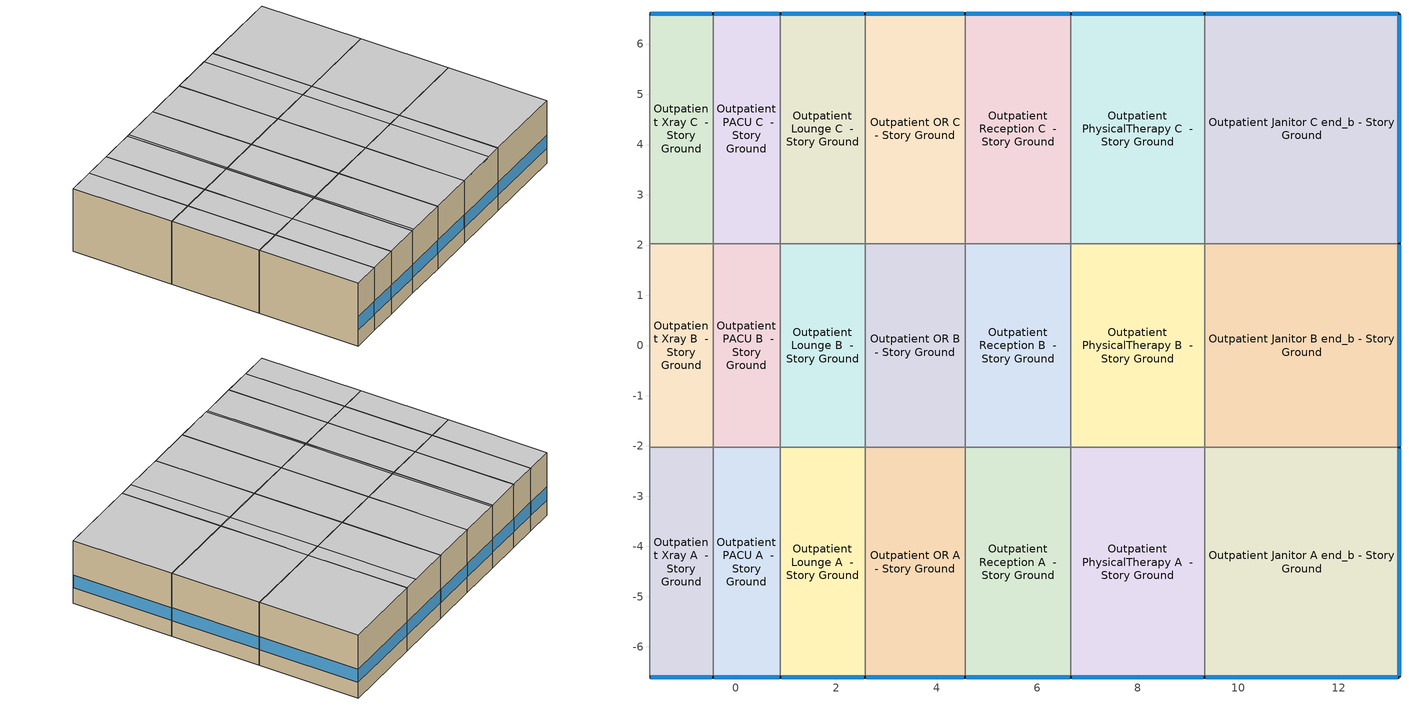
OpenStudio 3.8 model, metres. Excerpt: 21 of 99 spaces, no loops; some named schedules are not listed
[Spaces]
Outpatient Xray A  - Story Ground
 floor ground (ext-slab-steel-frame): -1.72,-6.6 -1.72,-2.03 -0.45,-2.03 -0.45,-6.6 z0
 wall outside (Typical Insulated Steel Framed Exterior Wall R-5.62): -1.72,-6.6 -0.45,-6.6 z0:3.05
 wall to Outpatient Exam A  - Story Ground: -1.72,-2.03 -1.72,-6.6 z0:3.05
 wall to Outpatient Xray B  - Story Ground: -0.45,-2.03 -1.72,-2.03 z0:3.05
 wall to Outpatient PACU A  - Story Ground: -0.45,-6.6 -0.45,-2.03 z0:3.05
 window (U 1.22 SHGC 0.54 Simple Glazing Window SHGC 0.54): -1.7,-6.6 -0.48,-6.6 z0.76:1.4
 ceiling to Outpatient Exam A  - Story Top: -0.45,-6.6 -0.45,-2.03 -1.72,-2.03 -1.72,-6.6 z3.05
Outpatient Xray B  - Story Ground
 floor ground (ext-slab-steel-frame): -1.72,-2.03 -1.72,2.03 -0.45,2.03 -0.45,-2.03 z0
 wall to Outpatient Exam B  - Story Ground: -1.72,2.03 -1.72,-2.03 z0:3.05
 wall to Outpatient Xray C  - Story Ground: -0.45,2.03 -1.72,2.03 z0:3.05
 wall to Outpatient PACU B  - Story Ground: -0.45,-2.03 -0.45,2.03 z0:3.05
 ceiling to Outpatient Exam B  - Story Top: -0.45,-2.03 -0.45,2.03 -1.72,2.03 -1.72,-2.03 z3.05
Outpatient Xray C  - Story Ground
 floor ground (ext-slab-steel-frame): -1.72,2.03 -1.72,6.6 -0.45,6.6 -0.45,2.03 z0
 wall outside (Typical Insulated Steel Framed Exterior Wall R-5.62): -0.45,6.6 -1.72,6.6 z0:3.05
 wall to Outpatient Exam C  - Story Ground: -1.72,6.6 -1.72,2.03 z0:3.05
 wall to Outpatient PACU C  - Story Ground: -0.45,2.03 -0.45,6.6 z0:3.05
 window (U 1.22 SHGC 0.54 Simple Glazing Window SHGC 0.54): -0.48,6.6 -1.7,6.6 z0.76:1.4
 ceiling to Outpatient Exam C  - Story Top: -0.45,2.03 -0.45,6.6 -1.72,6.6 -1.72,2.03 z3.05
Outpatient PACU A  - Story Ground
 floor ground (ext-slab-steel-frame): -0.45,-6.6 -0.45,-2.03 0.88,-2.03 0.88,-6.6 z0
 wall outside (Typical Insulated Steel Framed Exterior Wall R-5.62): -0.45,-6.6 0.88,-6.6 z0:3.05
 wall to Outpatient PACU B  - Story Ground: 0.88,-2.03 -0.45,-2.03 z0:3.05
 wall to Outpatient Lounge A  - Story Ground: 0.88,-6.6 0.88,-2.03 z0:3.05
 window (U 1.22 SHGC 0.54 Simple Glazing Window SHGC 0.54): -0.43,-6.6 0.86,-6.6 z0.76:1.4
 ceiling to Outpatient Exam A  - Story Top: 0.88,-6.6 0.88,-2.03 -0.45,-2.03 -0.45,-6.6 z3.05
Outpatient PACU B  - Story Ground
 floor ground (ext-slab-steel-frame): -0.45,-2.03 -0.45,2.03 0.88,2.03 0.88,-2.03 z0
 wall to Outpatient PACU C  - Story Ground: 0.88,2.03 -0.45,2.03 z0:3.05
 wall to Outpatient Lounge B  - Story Ground: 0.88,-2.03 0.88,2.03 z0:3.05
 ceiling to Outpatient Exam B  - Story Top: 0.88,-2.03 0.88,2.03 -0.45,2.03 -0.45,-2.03 z3.05
Outpatient PACU C  - Story Ground
 floor ground (ext-slab-steel-frame): -0.45,2.03 -0.45,6.6 0.88,6.6 0.88,2.03 z0
 wall outside (Typical Insulated Steel Framed Exterior Wall R-5.62): 0.88,6.6 -0.45,6.6 z0:3.05
 wall to Outpatient Lounge C  - Story Ground: 0.88,2.03 0.88,6.6 z0:3.05
 window (U 1.22 SHGC 0.54 Simple Glazing Window SHGC 0.54): 0.86,6.6 -0.43,6.6 z0.76:1.4
 ceiling to Outpatient Exam C  - Story Top: 0.88,2.03 0.88,6.6 -0.45,6.6 -0.45,2.03 z3.05
Outpatient Lounge A  - Story Ground
 floor ground (ext-slab-steel-frame): 0.88,-6.6 0.88,-2.03 2.57,-2.03 2.57,-6.6 z0
 wall outside (Typical Insulated Steel Framed Exterior Wall R-5.62): 0.88,-6.6 2.57,-6.6 z0:3.05
 wall to Outpatient Lounge B  - Story Ground: 2.57,-2.03 0.88,-2.03 z0:3.05
 wall to Outpatient OR A  - Story Ground: 2.57,-6.6 2.57,-2.03 z0:3.05
 window (U 1.22 SHGC 0.54 Simple Glazing Window SHGC 0.54): 0.91,-6.6 2.55,-6.6 z0.76:1.39
 ceiling to Outpatient Exam A  - Story Top: 2.57,-6.6 2.57,-2.03 0.88,-2.03 0.88,-6.6 z3.05
Outpatient Lounge B  - Story Ground
 floor ground (ext-slab-steel-frame): 0.88,-2.03 0.88,2.03 2.57,2.03 2.57,-2.03 z0
 wall to Outpatient Lounge C  - Story Ground: 2.57,2.03 0.88,2.03 z0:3.05
 wall to Outpatient OR B  - Story Ground: 2.57,-2.03 2.57,2.03 z0:3.05
 ceiling to Outpatient Exam B  - Story Top: 2.57,-2.03 2.57,2.03 0.88,2.03 0.88,-2.03 z3.05
Outpatient Lounge C  - Story Ground
 floor ground (ext-slab-steel-frame): 0.88,2.03 0.88,6.6 2.57,6.6 2.57,2.03 z0
 wall outside (Typical Insulated Steel Framed Exterior Wall R-5.62): 2.57,6.6 0.88,6.6 z0:3.05
 wall to Outpatient OR C  - Story Ground: 2.57,2.03 2.57,6.6 z0:3.05
 window (U 1.22 SHGC 0.54 Simple Glazing Window SHGC 0.54): 2.55,6.6 0.91,6.6 z0.76:1.39
 ceiling to Outpatient Exam C  - Story Top: 2.57,2.03 2.57,6.6 0.88,6.6 0.88,2.03 z3.05
Outpatient OR A  - Story Ground
 floor ground (ext-slab-steel-frame): 2.57,-6.6 2.57,-2.03 4.56,-2.03 4.56,-6.6 z0
 wall outside (Typical Insulated Steel Framed Exterior Wall R-5.62): 2.57,-6.6 4.56,-6.6 z0:3.05
 wall to Outpatient OR B  - Story Ground: 4.56,-2.03 2.57,-2.03 z0:3.05
 wall to Outpatient Reception A  - Story Ground: 4.56,-6.6 4.56,-2.03 z0:3.05
 window (U 1.22 SHGC 0.54 Simple Glazing Window SHGC 0.54): 2.6,-6.6 4.54,-6.6 z0.76:1.39
 ceiling to Outpatient Exam A  - Story Top: 2.67,-6.6 2.67,-2.03 2.57,-2.03 2.57,-6.6 z3.05
 ceiling to Outpatient Office A  - Story Top: 4.56,-6.6 4.56,-2.03 2.67,-2.03 2.67,-6.6 z3.05
Outpatient OR B  - Story Ground
 floor ground (ext-slab-steel-frame): 2.57,-2.03 2.57,2.03 4.56,2.03 4.56,-2.03 z0
 wall to Outpatient OR C  - Story Ground: 4.56,2.03 2.57,2.03 z0:3.05
 wall to Outpatient Reception B  - Story Ground: 4.56,-2.03 4.56,2.03 z0:3.05
 ceiling to Outpatient Exam B  - Story Top: 2.67,-2.03 2.67,2.03 2.57,2.03 2.57,-2.03 z3.05
 ceiling to Outpatient Office B  - Story Top: 4.56,-2.03 4.56,2.03 2.67,2.03 2.67,-2.03 z3.05
Outpatient OR C  - Story Ground
 floor ground (ext-slab-steel-frame): 2.57,2.03 2.57,6.6 4.56,6.6 4.56,2.03 z0
 wall outside (Typical Insulated Steel Framed Exterior Wall R-5.62): 4.56,6.6 2.57,6.6 z0:3.05
 wall to Outpatient Reception C  - Story Ground: 4.56,2.03 4.56,6.6 z0:3.05
 window (U 1.22 SHGC 0.54 Simple Glazing Window SHGC 0.54): 4.54,6.6 2.6,6.6 z0.76:1.39
 ceiling to Outpatient Exam C  - Story Top: 2.67,2.03 2.67,6.6 2.57,6.6 2.57,2.03 z3.05
 ceiling to Outpatient Office C  - Story Top: 4.56,2.03 4.56,6.6 2.67,6.6 2.67,2.03 z3.05
Outpatient Reception A  - Story Ground
 floor ground (ext-slab-steel-frame): 4.56,-6.6 4.56,-2.03 6.67,-2.03 6.67,-6.6 z0
 wall outside (Typical Insulated Steel Framed Exterior Wall R-5.62): 4.56,-6.6 6.67,-6.6 z0:3.05
 wall to Outpatient Reception B  - Story Ground: 6.67,-2.03 4.56,-2.03 z0:3.05
 wall to Outpatient PhysicalTherapy A  - Story Ground: 6.67,-6.6 6.67,-2.03 z0:3.05
 window (U 1.22 SHGC 0.54 Simple Glazing Window SHGC 0.54): 4.59,-6.6 6.64,-6.6 z0.76:1.39
 ceiling to Outpatient Office A  - Story Top: 6.67,-6.6 6.67,-2.03 4.56,-2.03 4.56,-6.6 z3.05
Outpatient Reception B  - Story Ground
 floor ground (ext-slab-steel-frame): 4.56,-2.03 4.56,2.03 6.67,2.03 6.67,-2.03 z0
 wall to Outpatient Reception C  - Story Ground: 6.67,2.03 4.56,2.03 z0:3.05
 wall to Outpatient PhysicalTherapy B  - Story Ground: 6.67,-2.03 6.67,2.03 z0:3.05
 ceiling to Outpatient Office B  - Story Top: 6.67,-2.03 6.67,2.03 4.56,2.03 4.56,-2.03 z3.05
Outpatient Reception C  - Story Ground
 floor ground (ext-slab-steel-frame): 4.56,2.03 4.56,6.6 6.67,6.6 6.67,2.03 z0
 wall outside (Typical Insulated Steel Framed Exterior Wall R-5.62): 6.67,6.6 4.56,6.6 z0:3.05
 wall to Outpatient PhysicalTherapy C  - Story Ground: 6.67,2.03 6.67,6.6 z0:3.05
 window (U 1.22 SHGC 0.54 Simple Glazing Window SHGC 0.54): 6.64,6.6 4.59,6.6 z0.76:1.39
 ceiling to Outpatient Office C  - Story Top: 6.67,2.03 6.67,6.6 4.56,6.6 4.56,2.03 z3.05
Outpatient PhysicalTherapy A  - Story Ground
 floor ground (ext-slab-steel-frame): 6.67,-6.6 6.67,-2.03 9.33,-2.03 9.33,-6.6 z0
 wall outside (Typical Insulated Steel Framed Exterior Wall R-5.62): 6.67,-6.6 9.33,-6.6 z0:3.05
 wall to Outpatient PhysicalTherapy B  - Story Ground: 9.33,-2.03 6.67,-2.03 z0:3.05
 wall to Outpatient Janitor A end_b - Story Ground: 9.33,-6.6 9.33,-2.03 z0:3.05
 window (U 1.22 SHGC 0.54 Simple Glazing Window SHGC 0.54): 6.69,-6.6 9.3,-6.6 z0.76:1.38
 ceiling to Outpatient Office A end_b - Story Top: 9.33,-6.6 9.33,-2.03 8.63,-2.03 8.63,-6.6 z3.05
 ceiling to Outpatient Office A  - Story Top: 8.63,-6.6 8.63,-2.03 6.67,-2.03 6.67,-6.6 z3.05
Outpatient PhysicalTherapy B  - Story Ground
 floor ground (ext-slab-steel-frame): 6.67,-2.03 6.67,2.03 9.33,2.03 9.33,-2.03 z0
 wall to Outpatient PhysicalTherapy C  - Story Ground: 9.33,2.03 6.67,2.03 z0:3.05
 wall to Outpatient Janitor B end_b - Story Ground: 9.33,-2.03 9.33,2.03 z0:3.05
 ceiling to Outpatient Office B end_b - Story Top: 9.33,-2.03 9.33,2.03 8.63,2.03 8.63,-2.03 z3.05
 ceiling to Outpatient Office B  - Story Top: 8.63,-2.03 8.63,2.03 6.67,2.03 6.67,-2.03 z3.05
Outpatient PhysicalTherapy C  - Story Ground
 floor ground (ext-slab-steel-frame): 6.67,2.03 6.67,6.6 9.33,6.6 9.33,2.03 z0
 wall outside (Typical Insulated Steel Framed Exterior Wall R-5.62): 9.33,6.6 6.67,6.6 z0:3.05
 wall to Outpatient Janitor C end_b - Story Ground: 9.33,2.03 9.33,6.6 z0:3.05
 window (U 1.22 SHGC 0.54 Simple Glazing Window SHGC 0.54): 9.3,6.6 6.69,6.6 z0.76:1.38
 ceiling to Outpatient Office C end_b - Story Top: 9.33,2.03 9.33,6.6 8.63,6.6 8.63,2.03 z3.05
 ceiling to Outpatient Office C  - Story Top: 8.63,2.03 8.63,6.6 6.67,6.6 6.67,2.03 z3.05
Outpatient Janitor A end_b - Story Ground
 floor ground (ext-slab-steel-frame): 9.33,-6.6 9.33,-2.03 13.2,-2.03 13.2,-6.6 z0
 wall outside (Typical Insulated Steel Framed Exterior Wall R-5.62): 9.33,-6.6 13.2,-6.6 13.2,-2.03 z0:3.05
 wall to Outpatient Janitor B end_b - Story Ground: 13.2,-2.03 9.33,-2.03 z0:3.05
 window (U 1.22 SHGC 0.54 Simple Glazing Window SHGC 0.54): 13.2,-6.57 13.2,-2.05 / 9.35,-6.6 13.17,-6.6 z0.76:1.38
 ceiling to Outpatient Office A end_b - Story Top: 13.2,-6.6 13.2,-2.03 9.33,-2.03 9.33,-6.6 z3.05
Outpatient Janitor B end_b - Story Ground
 floor ground (ext-slab-steel-frame): 9.33,-2.03 9.33,2.03 13.2,2.03 13.2,-2.03 z0
 wall outside (Typical Insulated Steel Framed Exterior Wall R-5.62): 13.2,-2.03 13.2,2.03 z0:3.05
 wall to Outpatient Janitor C end_b - Story Ground: 13.2,2.03 9.33,2.03 z0:3.05
 window (U 1.22 SHGC 0.54 Simple Glazing Window SHGC 0.54): 13.2,-2 13.2,2 z0.76:1.38
 ceiling to Outpatient Office B end_b - Story Top: 13.2,-2.03 13.2,2.03 9.33,2.03 9.33,-2.03 z3.05
Outpatient Janitor C end_b - Story Ground
 floor ground (ext-slab-steel-frame): 9.33,2.03 9.33,6.6 13.2,6.6 13.2,2.03 z0
 wall outside (Typical Insulated Steel Framed Exterior Wall R-5.62): 13.2,2.03 13.2,6.6 9.33,6.6 z0:3.05
 window (U 1.22 SHGC 0.54 Simple Glazing Window SHGC 0.54): 13.17,6.6 9.35,6.6 / 13.2,2.05 13.2,6.57 z0.76:1.38
 ceiling to Outpatient Office C end_b - Story Top: 13.2,2.03 13.2,6.6 9.33,6.6 9.33,2.03 z3.05
[Site]
Manassas Rgnl Davis_VA_USA: Latitude {deg}=38.72; Longitude {deg}=-77.5; Time Zone {hr}=-5; Elevation {m}=59; Terrain=City
[Site:WaterMainsTemperature]
Calculation Method=Correlation; Annual Average Outdoor Air Temperature {C}=14.25; Maximum Difference In Monthly Average Outdoor Air Temperatures {deltaC}=23.7
[SizingPeriod:DesignDay] Daily Dry-Bulb Temperature Range {deltaC}=11.6; Barometric Pressure {Pa}=100618; Wind Speed {m/s}=3.6; Wind Direction {deg}=200; Sky Clearness=0; Rain Indicator=No; Snow Indicator=No; Day of Month=21; Month=7; Day Type=SummerDesignDay; Daylight Saving Time Indicator=No; Dry-Bulb Temperature Range Modifier Type=DefaultMultipliers; Solar Model Indicator=ASHRAETau; ASHRAE Clear Sky Optical Depth for Beam Irradiance=0.456; ASHRAE Clear Sky Optical Depth for Diffuse Irradiance=2.131
Name | Maximum Dry-Bulb Temperature {C} | Humidity Condition Type | Wetbulb or DewPoint at Maximum Dry-Bulb {C}
Manassas Rgnl Davis Ann Clg .4% Condns DB=>MWB 1 | 33.9 | Wetbulb | 23.4
Manassas Rgnl Davis Ann Clg .4% Condns WB=>MDB 1 | 31.5 | Wetbulb | 25.1
Manassas Rgnl Davis Ann Clg 1% Condns DB=>MWB 1 | 32.6 | Wetbulb | 23.2
Manassas Rgnl Davis Ann Clg 2% Condns DP=>MDB 1 | 27.1 | Dewpoint | 22.1
[ClimateZones]
Climate Zone Institution Name 1=ASHRAE; Climate Zone Document Name 1=ANSI/ASHRAE Standard 169; Climate Zone Document Year 1=2006; Climate Zone Value 1=ASHRAE 169-2013-4A
[Building]
ComStock DOE Ref 1980-2004|Outpatient: North Axis {deg}=0; Default Construction Set=Res ComStock DOE Ref 1980-2004 - Outpatient - ASHRAE 169-2013-4A; Default Schedule Set=Building Default Schedule Set; Standards Building Type=Outpatient
[Site:GroundTemperature:BuildingSurface]
19.713, 19.665, 19.706, 19.745, 20.486, 22.11, 22.459, 22.554, 22.169, 20.607, 20.047, 19.805
[DefaultConstructionSet]
Res ComStock DOE Ref 1980-2004 - Outpatient - ASHRAE 169-2013-4A: Default Exterior Surface Constructions=Default Surface Constructions 1; Default Interior Surface Constructions=Default Surface Constructions 2; Default Ground Contact Surface Constructions=Default Surface Constructions 3; Default Exterior SubSurface Constructions=Default Sub Surface Constructions 1; Default Interior SubSurface Constructions=Default Sub Surface Constructions 2; Interior Partition Construction=Typical Interior Partition
[DefaultSurfaceConstructions]
Name | Floor Construction | Wall Construction | Roof Ceiling Construction
Default Surface Constructions 1 | Typical Insulated Exterior Mass Floor | Typical Insulated Steel Framed Exterior Wall R-11.24 | Typical IEAD Roof R-17.24
Default Surface Constructions 2 | Typical Interior Floor | Typical Interior Wall | Typical Interior Ceiling
Default Surface Constructions 3 | ext-slab-steel-frame | Typical Insulated Basement Mass Wall R-9.01
[Construction]
Typical Insulated Exterior Mass Floor: Typical Insulation R-9.06, 4 in. Normalweight Concrete Floor, Typical Carpet Pad
Typical Insulated Steel Framed Exterior Wall R-11.24: 25mm Stucco, 5/8 in. Gypsum Board, Typical Insulation R-9.06, 5/8 in. Gypsum Board
Typical IEAD Roof R-17.24: Roof Membrane, Typical Insulation R-16.12, Metal Roof Surface
Typical Interior Floor: 100mm Normalweight concrete floor, CP02 CARPET PAD
Typical Interior Wall: G01 13mm gypsum board, G01 13mm gypsum board
Typical Interior Ceiling: CP02 CARPET PAD, 100mm Normalweight concrete floor
ext-slab-steel-frame: HW CONCRETE 8 in, CP02 CARPET PAD
Typical Insulated Basement Mass Wall R-9.01: Typical Insulation R-7.46, 8 in. Concrete Block Basement Wall
U 0.59 SHGC 0.36 Simple Glazing Window U-0.59 SHGC 0.36: U 0.59 SHGC 0.36 Simple Glazing U-1.18 SHGC 0.36
U 0.59 SHGC 0.36 Simple Glazing Window U-0.59 SHGC 0.36 1: U 0.59 SHGC 0.36 Simple Glazing U-1.18 SHGC 0.36 1
Typical Insulated Metal Door: F08 Metal surface, Typical Insulation R-3.44
U 0.88 SHGC 0.16 Sgl Ref-A-L Clr 6mm: REF A CLEAR LO 6MM
Typical Overhead Door: Typical Insulation R-3.44
Typical Interior Window: Clear 3mm
Typical Interior Door; Typical Interior Partition: G05 25mm wood
InteriorFurnishings: Std Wood 6inch
Typical Insulated Steel Framed Exterior Wall R-5.62: 25mm Stucco, 5/8 in. Gypsum Board, Typical Insulation R-3.44, 5/8 in. Gypsum Board
U 1.22 SHGC 0.54 Simple Glazing Window SHGC 0.54: U 1.22 SHGC 0.54 Simple Glazing SHGC 0.54
[Material:NoMass] Roughness=Smooth; Thermal Absorptance=0.9; Solar Absorptance=0.7
Name | Thermal Resistance {m2-K/W} | Visible Absorptance
Typical Insulation R-9.06 | 1.59504 | 0.7
Typical Carpet Pad; CP02 CARPET PAD | 0.21648 | 0.8
Typical Insulation R-16.12 | 2.83962 | 0.7
Typical Insulation R-7.46 | 1.31358 | 0.7
Typical Insulation R-3.44 | 0.605662 | 0.7
[Material]
Name | Roughness | Thickness {m} | Conductivity {W/m-K} | Density {kg/m3} | Specific Heat {J/kg-K} | Thermal Absorptance | Solar Absorptance | Visible Absorptance
4 in. Normalweight Concrete Floor | MediumRough | 0.1016 | 2.31 | 2322 | 832 | 0.9 | 0.7 | 0.7
25mm Stucco | Smooth | 0.0254 | 0.72 | 1856 | 840 | 0.9 | 0.7 | 0.7
5/8 in. Gypsum Board | MediumSmooth | 0.0159 | 0.16 | 800 | 1090 | 0.9 | 0.7 | 0.7
Roof Membrane | VeryRough | 0.0095 | 0.16 | 1121.29 | 1460 | 0.9 | 0.7 | 0.7
Metal Roof Surface; F08 Metal surface | Smooth | 0.0008 | 45.28 | 7824 | 500 | 0.9 | 0.7 | 0.7
100mm Normalweight concrete floor | MediumRough | 0.1016 | 2.31045 | 2322 | 832.557 |  | 0 | 0
G01 13mm gypsum board | Smooth | 0.0127 | 0.160031 | 800.001 | 1090.73 | 0.9 | 0.7 | 0.5
HW CONCRETE 8 in | Rough | 0.2032 | 1.31125 | 2240 | 837.36 | 0.9 | 0.7 | 0.7
8 in. Concrete Block Basement Wall | MediumRough | 0.2032 | 1.326 | 1842 | 912 | 0.9 | 0.7 | 0.7
G05 25mm wood | MediumSmooth | 0.0254 | 0.15 | 608 | 1630 | 0.9 | 0.5 | 0.5
Std Wood 6inch | MediumSmooth | 0.15 | 0.12 | 540 | 1210 | 0.9 | 0.7 | 0.7
[DefaultSubSurfaceConstructions]
Name | Fixed Window Construction | Operable Window Construction | Door Construction | Glass Door Construction | Overhead Door Construction | Tubular Daylight Dome Construction | Tubular Daylight Diffuser Construction
Default Sub Surface Constructions 1 | U 0.59 SHGC 0.36 Simple Glazing Window U-0.59 SHGC 0.36 | U 0.59 SHGC 0.36 Simple Glazing Window U-0.59 SHGC 0.36 1 | Typical Insulated Metal Door | U 0.88 SHGC 0.16 Sgl Ref-A-L Clr 6mm | Typical Overhead Door | Typical Interior Window | Typical Interior Window
Default Sub Surface Constructions 2 | Typical Interior Window | Typical Interior Window | Typical Interior Door
[WindowMaterial:SimpleGlazingSystem]
Name | U-Factor {W/m2-K} | Solar Heat Gain Coefficient | Visible Transmittance
U 0.59 SHGC 0.36 Simple Glazing U-1.18 SHGC 0.36; U 0.59 SHGC 0.36 Simple Glazing U-1.18 SHGC 0.36 1 | 6.72051 | 0.36 | 0.27
U 1.22 SHGC 0.54 Simple Glazing SHGC 0.54 | 6.92748 | 0.54 | 0.38
[WindowMaterial:Glazing] Optical Data Type=SpectralAverage; Infrared Transmittance at Normal Incidence=0; Front Side Infrared Hemispherical Emissivity=0.84; Conductivity {W/m-K}=0.9; Dirt Correction Factor for Solar and Visible Transmittance=1; Solar Diffusing=No
Name | Thickness {m} | Solar Transmittance at Normal Incidence | Front Side Solar Reflectance at Normal Incidence | Back Side Solar Reflectance at Normal Incidence | Visible Transmittance at Normal Incidence | Front Side Visible Reflectance at Normal Incidence | Back Side Visible Reflectance at Normal Incidence | Back Side Infrared Hemispherical Emissivity
REF A CLEAR LO 6MM | 0.006 | 0.066 | 0.341 | 0.493 | 0.08 | 0.41 | 0.37 | 0.4
Clear 3mm | 0.003 | 0.837 | 0.075 | 0.075 | 0.898 | 0.081 | 0.081 | 0.84
[SpaceType] Standards Building Type=Outpatient
Name | Default Schedule Set | Design Specification Outdoor Air Object | Standards Space Type
Outpatient Janitor - ComStock DOE Ref 1980-2004 | Outpatient Janitor Schedule Set | Outpatient Janitor Ventilation | Janitor
Outpatient Lounge - ComStock DOE Ref 1980-2004 | Outpatient Lounge Schedule Set | Outpatient Lounge Ventilation | Lounge
Outpatient OR - ComStock DOE Ref 1980-2004 | Outpatient OR Schedule Set | Outpatient OR Ventilation | OR
Outpatient PACU - ComStock DOE Ref 1980-2004 | Outpatient PACU Schedule Set | Outpatient PACU Ventilation | PACU
Outpatient PhysicalTherapy - ComStock DOE Ref 1980-2004 | Outpatient PhysicalTherapy Schedule Set | Outpatient PhysicalTherapy Ventilation | PhysicalTherapy
Outpatient Reception - ComStock DOE Ref 1980-2004 | Outpatient Reception Schedule Set | Outpatient Reception Ventilation | Reception
Outpatient Xray - ComStock DOE Ref 1980-2004 | Outpatient Xray Schedule Set | Outpatient Xray Ventilation | Xray
[BuildingStory]
Story Ground: Nominal Z Coordinate {m}=0; Nominal Floor to Floor Height {m}=3.048
[Space] Building Story=Story Ground
Name | Space Type | Thermal Zone
Outpatient Xray A  - Story Ground | Outpatient Xray - ComStock DOE Ref 1980-2004 | Zone Outpatient Xray A  - Story Ground
Outpatient Xray B  - Story Ground | Outpatient Xray - ComStock DOE Ref 1980-2004 | Zone Outpatient Xray B  - Story Ground
Outpatient Xray C  - Story Ground | Outpatient Xray - ComStock DOE Ref 1980-2004 | Zone Outpatient Xray C  - Story Ground
Outpatient PACU A  - Story Ground | Outpatient PACU - ComStock DOE Ref 1980-2004 | Zone Outpatient PACU A  - Story Ground
Outpatient PACU B  - Story Ground | Outpatient PACU - ComStock DOE Ref 1980-2004 | Zone Outpatient PACU B  - Story Ground
Outpatient PACU C  - Story Ground | Outpatient PACU - ComStock DOE Ref 1980-2004 | Zone Outpatient PACU C  - Story Ground
Outpatient Lounge A  - Story Ground | Outpatient Lounge - ComStock DOE Ref 1980-2004 | Zone Outpatient Lounge A  - Story Ground
Outpatient Lounge B  - Story Ground | Outpatient Lounge - ComStock DOE Ref 1980-2004 | Zone Outpatient Lounge B  - Story Ground
Outpatient Lounge C  - Story Ground | Outpatient Lounge - ComStock DOE Ref 1980-2004 | Zone Outpatient Lounge C  - Story Ground
Outpatient OR A  - Story Ground | Outpatient OR - ComStock DOE Ref 1980-2004 | Zone Outpatient OR A  - Story Ground
Outpatient OR B  - Story Ground | Outpatient OR - ComStock DOE Ref 1980-2004 | Zone Outpatient OR B  - Story Ground
Outpatient OR C  - Story Ground | Outpatient OR - ComStock DOE Ref 1980-2004 | Zone Outpatient OR C  - Story Ground
Outpatient Reception A  - Story Ground | Outpatient Reception - ComStock DOE Ref 1980-2004 | Zone Outpatient Reception A  - Story Ground
Outpatient Reception B  - Story Ground | Outpatient Reception - ComStock DOE Ref 1980-2004 | Zone Outpatient Reception B  - Story Ground
Outpatient Reception C  - Story Ground | Outpatient Reception - ComStock DOE Ref 1980-2004 | Zone Outpatient Reception C  - Story Ground
Outpatient PhysicalTherapy A  - Story Ground | Outpatient PhysicalTherapy - ComStock DOE Ref 1980-2004 | Zone Outpatient PhysicalTherapy A  - Story Ground
Outpatient PhysicalTherapy B  - Story Ground | Outpatient PhysicalTherapy - ComStock DOE Ref 1980-2004 | Zone Outpatient PhysicalTherapy B  - Story Ground
Outpatient PhysicalTherapy C  - Story Ground | Outpatient PhysicalTherapy - ComStock DOE Ref 1980-2004 | Zone Outpatient PhysicalTherapy C  - Story Ground
Outpatient Janitor A end_b - Story Ground | Outpatient Janitor - ComStock DOE Ref 1980-2004 | Zone Outpatient Janitor A end_b - Story Ground
Outpatient Janitor B end_b - Story Ground | Outpatient Janitor - ComStock DOE Ref 1980-2004 | Zone Outpatient Janitor B end_b - Story Ground
Outpatient Janitor C end_b - Story Ground | Outpatient Janitor - ComStock DOE Ref 1980-2004 | Zone Outpatient Janitor C end_b - Story Ground
[ThermalZone] Multiplier=1; Use Ideal Air Loads=No
Name | Thermostat
Zone Outpatient Xray A  - Story Ground | Outpatient Xray - ComStock DOE Ref 1980-2004 Thermostat
Zone Outpatient Xray B  - Story Ground | Outpatient Xray - ComStock DOE Ref 1980-2004 Thermostat 1
Zone Outpatient Xray C  - Story Ground | Outpatient Xray - ComStock DOE Ref 1980-2004 Thermostat 2
Zone Outpatient PACU A  - Story Ground | Outpatient PACU - ComStock DOE Ref 1980-2004 Thermostat 1
Zone Outpatient PACU B  - Story Ground | Outpatient PACU - ComStock DOE Ref 1980-2004 Thermostat
Zone Outpatient PACU C  - Story Ground | Outpatient PACU - ComStock DOE Ref 1980-2004 Thermostat 2
Zone Outpatient Lounge A  - Story Ground | Outpatient Lounge - ComStock DOE Ref 1980-2004 Thermostat
Zone Outpatient Lounge B  - Story Ground | Outpatient Lounge - ComStock DOE Ref 1980-2004 Thermostat 1
Zone Outpatient Lounge C  - Story Ground | Outpatient Lounge - ComStock DOE Ref 1980-2004 Thermostat 2
Zone Outpatient OR A  - Story Ground | Outpatient OR - ComStock DOE Ref 1980-2004 Thermostat 1
Zone Outpatient OR B  - Story Ground | Outpatient OR - ComStock DOE Ref 1980-2004 Thermostat
Zone Outpatient OR C  - Story Ground | Outpatient OR - ComStock DOE Ref 1980-2004 Thermostat 2
Zone Outpatient Reception A  - Story Ground | Outpatient Reception - ComStock DOE Ref 1980-2004 Thermostat
Zone Outpatient Reception B  - Story Ground | Outpatient Reception - ComStock DOE Ref 1980-2004 Thermostat 1
Zone Outpatient Reception C  - Story Ground | Outpatient Reception - ComStock DOE Ref 1980-2004 Thermostat 2
Zone Outpatient PhysicalTherapy A  - Story Ground | Outpatient PhysicalTherapy - ComStock DOE Ref 1980-2004 Thermostat
Zone Outpatient PhysicalTherapy B  - Story Ground | Outpatient PhysicalTherapy - ComStock DOE Ref 1980-2004 Thermostat 1
Zone Outpatient PhysicalTherapy C  - Story Ground | Outpatient PhysicalTherapy - ComStock DOE Ref 1980-2004 Thermostat 2
Zone Outpatient Janitor A end_b - Story Ground | Outpatient Janitor - ComStock DOE Ref 1980-2004 Thermostat 2
Zone Outpatient Janitor B end_b - Story Ground | Outpatient Janitor - ComStock DOE Ref 1980-2004 Thermostat 1
Zone Outpatient Janitor C end_b - Story Ground | Outpatient Janitor - ComStock DOE Ref 1980-2004 Thermostat
[People:Definition] Number of People Calculation Method=People/Area; Fraction Radiant=0.3
Name | People per Space Floor Area {person/m2}
Outpatient Xray People Definition; Outpatient PhysicalTherapy People Definition; Outpatient PACU People Definition; Outpatient OR People Definition | 0.199993
Outpatient Reception People Definition | 0.300313
Outpatient Lounge People Definition | 0.149941
[People] Work Efficiency Schedule=Work Efficiency Schedule; Clothing Insulation Schedule=Clothing Schedule; Air Velocity Schedule=Air Velocity Schedule; Multiplier=1
Name | People Definition | Space or SpaceType
Outpatient Xray People | Outpatient Xray People Definition | Outpatient Xray - ComStock DOE Ref 1980-2004
Outpatient PhysicalTherapy People | Outpatient PhysicalTherapy People Definition | Outpatient PhysicalTherapy - ComStock DOE Ref 1980-2004
Outpatient PACU People | Outpatient PACU People Definition | Outpatient PACU - ComStock DOE Ref 1980-2004
Outpatient Reception People | Outpatient Reception People Definition | Outpatient Reception - ComStock DOE Ref 1980-2004
Outpatient Lounge People | Outpatient Lounge People Definition | Outpatient Lounge - ComStock DOE Ref 1980-2004
Outpatient OR People | Outpatient OR People Definition | Outpatient OR - ComStock DOE Ref 1980-2004
[Lights:Definition] Design Level Calculation Method=Watts/Area; Fraction Radiant=0.7; Fraction Visible=0.2; Return Air Fraction=0
Name | Watts per Space Floor Area {W/m2}
Outpatient Xray Lights Definition | 4.30556
Outpatient PhysicalTherapy Lights Definition; Outpatient Janitor Lights Definition | 9.68752
Outpatient PACU Lights Definition; Outpatient Lounge Lights Definition | 8.61113
Outpatient Reception Lights Definition | 13.9931
Outpatient OR Lights Definition | 23.6806
[Lights] Fraction Replaceable=1
Name | Lights Definition | Space or SpaceType
Outpatient Xray Lights | Outpatient Xray Lights Definition | Outpatient Xray - ComStock DOE Ref 1980-2004
Outpatient PhysicalTherapy Lights | Outpatient PhysicalTherapy Lights Definition | Outpatient PhysicalTherapy - ComStock DOE Ref 1980-2004
Outpatient PACU Lights | Outpatient PACU Lights Definition | Outpatient PACU - ComStock DOE Ref 1980-2004
Outpatient Janitor Lights | Outpatient Janitor Lights Definition | Outpatient Janitor - ComStock DOE Ref 1980-2004
Outpatient Reception Lights | Outpatient Reception Lights Definition | Outpatient Reception - ComStock DOE Ref 1980-2004
Outpatient Lounge Lights | Outpatient Lounge Lights Definition | Outpatient Lounge - ComStock DOE Ref 1980-2004
Outpatient OR Lights | Outpatient OR Lights Definition | Outpatient OR - ComStock DOE Ref 1980-2004
[ElectricEquipment:Definition]
Name | Design Level Calculation Method | Watts per Space Floor Area {W/m2} | Fraction Latent | Fraction Radiant | Fraction Lost | Design Level {W}
Outpatient Xray Elec Equip Definition | Watts/Area | 13.9931 | 0 | 0.5 | 0
Outpatient PhysicalTherapy Elec Equip Definition | Watts/Area | 16.1459 | 0 | 0.5 | 0
Outpatient PACU Elec Equip Definition; Outpatient Lounge Elec Equip Definition | Watts/Area | 32.2917 | 0 | 0.5 | 0
Outpatient Reception Elec Equip Definition | Watts/Area | 11.8403 | 0 | 0.5 | 0
Outpatient OR Elec Equip Definition | Watts/Area | 43.0556 | 0 | 0.5 | 0
Elevator Lift Motor | EquipmentLevel |  |  | 0 | 1 | 14610
[ElectricEquipment]
Name | Electric Equipment Definition | Space or SpaceType | Schedule | Multiplier
Outpatient Xray Elec Equip | Outpatient Xray Elec Equip Definition | Outpatient Xray - ComStock DOE Ref 1980-2004
Outpatient PhysicalTherapy Elec Equip | Outpatient PhysicalTherapy Elec Equip Definition | Outpatient PhysicalTherapy - ComStock DOE Ref 1980-2004
Outpatient PACU Elec Equip | Outpatient PACU Elec Equip Definition | Outpatient PACU - ComStock DOE Ref 1980-2004
Outpatient Reception Elec Equip | Outpatient Reception Elec Equip Definition | Outpatient Reception - ComStock DOE Ref 1980-2004
Outpatient Lounge Elec Equip | Outpatient Lounge Elec Equip Definition | Outpatient Lounge - ComStock DOE Ref 1980-2004
Outpatient OR Elec Equip | Outpatient OR Elec Equip Definition | Outpatient OR - ComStock DOE Ref 1980-2004
1 Elevator Lift Motors | Elevator Lift Motor | Outpatient Janitor C end_b - Story Ground | Elevator Schedule 1 | 1
[DesignSpecification:OutdoorAir] Outdoor Air Flow per Person {m3/s-person}=0; Outdoor Air Flow Rate {m3/s}=0; Outdoor Air Flow Air Changes per Hour {1/hr}=0
Name | Outdoor Air Method | Outdoor Air Flow per Floor Area {m3/s-m2}
Outpatient Xray Ventilation | Sum | 0.001524
Outpatient PhysicalTherapy Ventilation; Outpatient OR Ventilation | Sum | 0.0023876
Outpatient PACU Ventilation | Sum | 0.00169164
Outpatient Janitor Ventilation |  | 0
Outpatient Reception Ventilation | Sum | 0.00212598
Outpatient Lounge Ventilation | Sum | 0.00106147
[DefaultScheduleSet]
Name | Number of People Schedule | People Activity Level Schedule | Lighting Schedule | Electric Equipment Schedule | Infiltration Schedule | Gas Equipment Schedule | Hours of Operation Schedule
Outpatient Xray Schedule Set | Outpatient Bldg Occ | Outpatient Activity | Outpatient Bldg Light | Outpatient Radiology Equip | Outpatient Infil
Outpatient PhysicalTherapy Schedule Set; Outpatient PACU Schedule Set; Outpatient Janitor Schedule Set; Outpatient Reception Schedule Set; Outpatient Lounge Schedule Set | Outpatient Bldg Occ | Outpatient Activity | Outpatient Bldg Light | Outpatient Bldg Equip | Outpatient Infil
Outpatient OR Schedule Set | Outpatient Bldg Occ | Outpatient Activity | Outpatient Bldg Light | Outpatient Bldg Equip | Outpatient Infil | Outpatient Bldg Equip
Building Default Schedule Set |  |  |  |  |  |  | Building Hours of Operation NonResidential
[GasEquipment:Definition]
Outpatient OR Gas Equip Definition: Design Level Calculation Method=Watts/Area; Watts per Space Floor Area {W/m2}=75.3001; Fraction Latent=0; Fraction Radiant=0; Fraction Lost=0.5
[GasEquipment]
Outpatient OR Gas Equip: Gas Equipment Definition=Outpatient OR Gas Equip Definition; Space or SpaceType=Outpatient OR - ComStock DOE Ref 1980-2004
[SpaceInfiltration:DesignFlowRate] Schedule=Always On Discrete; Design Flow Rate Calculation Method=Flow/ExteriorArea; Flow per Exterior Surface Area {m3/s-m2}=0.00102523; Constant Term Coefficient=0; Temperature Term Coefficient=0; Velocity Term Coefficient=0.224; Velocity Squared Term Coefficient=0
Name | Space or SpaceType
Outpatient Janitor A end_b - Story Ground Infiltration | Outpatient Janitor A end_b - Story Ground
Outpatient Janitor B end_b - Story Ground Infiltration | Outpatient Janitor B end_b - Story Ground
Outpatient Janitor C end_b - Story Ground Infiltration | Outpatient Janitor C end_b - Story Ground
Outpatient Lounge A  - Story Ground Infiltration | Outpatient Lounge A  - Story Ground
Outpatient Lounge C  - Story Ground Infiltration | Outpatient Lounge C  - Story Ground
Outpatient OR A  - Story Ground Infiltration | Outpatient OR A  - Story Ground
Outpatient OR C  - Story Ground Infiltration | Outpatient OR C  - Story Ground
Outpatient PACU A  - Story Ground Infiltration | Outpatient PACU A  - Story Ground
Outpatient PACU C  - Story Ground Infiltration | Outpatient PACU C  - Story Ground
Outpatient PhysicalTherapy A  - Story Ground Infiltration | Outpatient PhysicalTherapy A  - Story Ground
Outpatient PhysicalTherapy C  - Story Ground Infiltration | Outpatient PhysicalTherapy C  - Story Ground
Outpatient Reception A  - Story Ground Infiltration | Outpatient Reception A  - Story Ground
Outpatient Reception C  - Story Ground Infiltration | Outpatient Reception C  - Story Ground
Outpatient Xray A  - Story Ground Infiltration | Outpatient Xray A  - Story Ground
Outpatient Xray C  - Story Ground Infiltration | Outpatient Xray C  - Story Ground
[Exterior:Lights:Definition]
Name | Design Level {W}
Parking Areas and Drives Def (W/ft^2) | 0.18
Building Facades Def (W/ft^2) | 0.25
Main Entries Def (W/ft) | 30
Other Doors Def (W/ft) | 25
[Exterior:Lights] Schedule=Always On Discrete; Control Option=AstronomicalClock
Name | Exterior Lights Definition | Multiplier
Parking Areas and Drives | Parking Areas and Drives Def (W/ft^2) | 15185.4
Building Facades | Building Facades Def (W/ft^2) | 2598.08
Main Entries | Main Entries Def (W/ft) | 8
Other Doors | Other Doors Def (W/ft) | 7.78391
[ThermostatSetpoint:DualSetpoint]
Name | Heating Setpoint Temperature Schedule | Cooling Setpoint Temperature Schedule
Outpatient Xray - ComStock DOE Ref 1980-2004 Thermostat; Outpatient Xray - ComStock DOE Ref 1980-2004 Thermostat 1; Outpatient Xray - ComStock DOE Ref 1980-2004 Thermostat 2; Outpatient PhysicalTherapy - ComStock DOE Ref 1980-2004 Thermostat; Outpatient PhysicalTherapy - ComStock DOE Ref 1980-2004 Thermostat 1; Outpatient PhysicalTherapy - ComStock DOE Ref 1980-2004 Thermostat 2; Outpatient PACU - ComStock DOE Ref 1980-2004 Thermostat; Outpatient PACU - ComStock DOE Ref 1980-2004 Thermostat 1; Outpatient PACU - ComStock DOE Ref 1980-2004 Thermostat 2; Outpatient Janitor - ComStock DOE Ref 1980-2004 Thermostat; Outpatient Janitor - ComStock DOE Ref 1980-2004 Thermostat 1; Outpatient Janitor - ComStock DOE Ref 1980-2004 Thermostat 2; Outpatient Reception - ComStock DOE Ref 1980-2004 Thermostat; Outpatient Reception - ComStock DOE Ref 1980-2004 Thermostat 1; Outpatient Reception - ComStock DOE Ref 1980-2004 Thermostat 2; Outpatient Lounge - ComStock DOE Ref 1980-2004 Thermostat; Outpatient Lounge - ComStock DOE Ref 1980-2004 Thermostat 1; Outpatient Lounge - ComStock DOE Ref 1980-2004 Thermostat 2 | Outpatient HtgSetp | Outpatient ClgSetp
Outpatient OR - ComStock DOE Ref 1980-2004 Thermostat; Outpatient OR - ComStock DOE Ref 1980-2004 Thermostat 1; Outpatient OR - ComStock DOE Ref 1980-2004 Thermostat 2 | Outpatient OR HtgSetp | Outpatient OR ClgSetp
[InternalMass:Definition]
Internal Mass Definition 1: Construction=InteriorFurnishings; Design Level Calculation Method=SurfaceArea/Area; Surface Area per Space Floor Area=2
[InternalMass] Internal Mass Definition=Internal Mass Definition 1; Multiplier=1
Name | Space or SpaceType
Outpatient Janitor C end_b - Story Ground Mass | Outpatient Janitor C end_b - Story Ground
Outpatient Reception A  - Story Ground Mass | Outpatient Reception A  - Story Ground
Outpatient PACU B  - Story Ground Mass | Outpatient PACU B  - Story Ground
Outpatient PhysicalTherapy A  - Story Ground Mass | Outpatient PhysicalTherapy A  - Story Ground
Outpatient Lounge A  - Story Ground Mass | Outpatient Lounge A  - Story Ground
Outpatient Janitor B end_b - Story Ground Mass | Outpatient Janitor B end_b - Story Ground
Outpatient PACU A  - Story Ground Mass | Outpatient PACU A  - Story Ground
Outpatient OR B  - Story Ground Mass | Outpatient OR B  - Story Ground
Outpatient Janitor A end_b - Story Ground Mass | Outpatient Janitor A end_b - Story Ground
Outpatient OR A  - Story Ground Mass | Outpatient OR A  - Story Ground
Outpatient Xray A  - Story Ground Mass | Outpatient Xray A  - Story Ground
Outpatient Xray B  - Story Ground Mass | Outpatient Xray B  - Story Ground
Outpatient Reception B  - Story Ground Mass | Outpatient Reception B  - Story Ground
Outpatient Xray C  - Story Ground Mass | Outpatient Xray C  - Story Ground
Outpatient PACU C  - Story Ground Mass | Outpatient PACU C  - Story Ground
Outpatient Lounge B  - Story Ground Mass | Outpatient Lounge B  - Story Ground
Outpatient OR C  - Story Ground Mass | Outpatient OR C  - Story Ground
Outpatient Reception C  - Story Ground Mass | Outpatient Reception C  - Story Ground
Outpatient PhysicalTherapy B  - Story Ground Mass | Outpatient PhysicalTherapy B  - Story Ground
Outpatient Lounge C  - Story Ground Mass | Outpatient Lounge C  - Story Ground
Outpatient PhysicalTherapy C  - Story Ground Mass | Outpatient PhysicalTherapy C  - Story Ground
[Schedule:Ruleset]
Name | Default Day Schedule | Summer Design Day Schedule | Winter Design Day Schedule
Clothing Schedule | Clothing Schedule Default Winter Clothes
Air Velocity Schedule | Air Velocity Schedule Default
Work Efficiency Schedule | Work Efficiency Schedule Default
Outpatient Bldg Occ | Outpatient Bldg Occ Default | Outpatient Bldg Occ Summer Design Day | Outpatient Bldg Occ Winter Design Day
Outpatient Activity | Outpatient Activity Default | Outpatient Activity Summer Design Day | Outpatient Activity Winter Design Day
Outpatient Bldg Light | Outpatient Bldg Light Default | Outpatient Bldg Light Summer Design Day | Outpatient Bldg Light Winter Design Day
Outpatient Radiology Equip | Outpatient Radiology Equip Default | Outpatient Radiology Equip Summer Design Day | Outpatient Radiology Equip Winter Design Day
Outpatient Infil | Outpatient Infil Default | Outpatient Infil Summer Design Day | Outpatient Infil Winter Design Day
Outpatient Bldg Equip | Outpatient Bldg Equip Default | Outpatient Bldg Equip Summer Design Day | Outpatient Bldg Equip Winter Design Day
Elevator Schedule 1 | 99 space(s) Occ Sch Default 1 | 99 space(s) Occ Sch Summer Design Day 1 | 99 space(s) Occ Sch Winter Design Day 1
Outpatient HtgSetp | Outpatient HtgSetp Default | Outpatient HtgSetp Summer Design Day | Outpatient HtgSetp Winter Design Day
Outpatient ClgSetp | Outpatient ClgSetp Default | Outpatient ClgSetp Summer Design Day | Outpatient ClgSetp Winter Design Day
Outpatient OR HtgSetp | Outpatient OR HtgSetp Default | Outpatient OR HtgSetp Summer Design Day | Outpatient OR HtgSetp Winter Design Day
Outpatient OR ClgSetp | Outpatient OR ClgSetp Default | Outpatient OR ClgSetp Summer Design Day | Outpatient OR ClgSetp Winter Design Day
Building Hours of Operation NonResidential | Building Hours of Operation NonResidential Default | Building Hours of Operation NonResidential Summer Design Day | Building Hours of Operation NonResidential Winter Design Day
[Schedule:Day]
Outpatient Bldg Occ Default: Average, 4, 30, 0.05, 4, 45, 0.06875, 5, 0, 0.0875, 5, 15, 0.10625, 5, 30, 0.125, 5, 45, 0.14375, 6, 0, 0.1625, 6, 15, 0.18125, 6, 30, 0.2, 7, 0, 0.2, 7, 15, 0.275, 7, 30, 0.35, 7, 45, 0.425, 8, 0, 0.5, 8, 15, 0.6, 8, 30, 0.7, 8, 45, 0.8, 9, 0, 0.9, 16, 15, 0.9, 16, 30, 0.85, 16, 45, 0.8, 17, 0, 0.75, 17, 15, 0.7, 17, 30, 0.65, 17, 45, 0.6, 18, 0, 0.55, 18, 15, 0.5, 18, 30, 0.4625, 18, 45, 0.425, 19, 0, 0.3875, 19, 15, 0.35, 19, 30, 0.3125, 19, 45, 0.275, 20, 0, 0.2375, 20, 15, 0.2, 20, 30, 0.18125, 20, 45, 0.1625, 21, 0, 0.14375, 21, 15, 0.125, 21, 30, 0.10625, 21, 45, 0.0875, 22, 0, 0.06875, 22, 15, 0.05, 24, 0, 0.05
Outpatient Bldg Occ Summer Design Day: No, 4, 0, 0.05, 6, 0, 0.2, 7, 0, 0.5, 18, 0, 0.9, 20, 0, 0.5, 22, 0, 0.2, 24, 0, 0.05
Outpatient Bldg Occ Winter Design Day: No, 8, 0, 0, 17, 0, 0.05, 24, 0, 0
Outpatient Activity Default: Average, 24, 0, 120
Outpatient Activity Winter Design Day; Outpatient Activity Summer Design Day: No, 24, 0, 120
Outpatient Radiology Equip WntrDsn|Sun Day: Average, 3, 45, 0.01, 24, 0, 0.01
99 space(s) Occ Sch Default 1: Average, 4, 0, 0, 4, 15, 0.00396535, 4, 30, 0.0079307, 4, 45, 0.011896, 5, 0, 0.0158614, 5, 15, 0.011896, 5, 30, 0.0079307, 5, 45, 0.00396535, 6, 0, 0, 6, 15, 0.0079307, 6, 30, 0.0158614, 6, 45, 0.0237921, 7, 0, 0.0317228, 7, 15, 0.0343664, 7, 30, 0.0370099, 7, 45, 0.0396535, 8, 0, 0.0422971, 8, 15, 0.0317228, 8, 30, 0.0211485, 8, 45, 0.0105743, 9, 0, 0, 16, 48, 0, 17, 3, 0.0310178, 17, 18, 0.0197386, 17, 33, 0.00845941, 17, 45, 0, 18, 0, 0.0079307, 18, 15, 0.0158614, 18, 30, 0.0237921, 18, 45, 0.0317228, 19, 0, 0.0237921, 19, 15, 0.0158614, 19, 30, 0.0079307, 19, 45, 0, 20, 0, 0.00396535, 20, 15, 0.0079307, 20, 30, 0.011896, 20, 45, 0.0158614, 21, 0, 0.011896, 21, 15, 0.0079307, 21, 30, 0.00396535, 21, 45, 0, 24, 0, 0
99 space(s) Occ Sch Summer Design Day 1; 99 space(s) Occ Sch Winter Design Day 1: No, 24, 0, 1
99 space(s) Occ Sch Sunday 1: Average, 7, 45, 0, 8, 45, 0.00528713, 19, 45, 0, 20, 45, 0.00528713, 24, 0, 0
99 space(s) Occ Sch Saturday 1: Average, 7, 15, 0, 7, 30, 0.00396535, 7, 45, 0.0079307, 8, 0, 0.011896, 8, 15, 0.0158614, 8, 30, 0.011896, 8, 45, 0.0079307, 9, 0, 0.00396535, 9, 15, 0, 9, 30, 0.00264357, 9, 45, 0.00528713, 10, 0, 0.0079307, 10, 15, 0.0105743, 10, 30, 0.0079307, 10, 45, 0.00528713, 11, 0, 0.00264357, 11, 15, 0, 14, 45, 0, 15, 0, 0.00264357, 15, 15, 0.00528713, 15, 30, 0.0079307, 15, 45, 0.0105743, 16, 0, 0.0079307, 16, 15, 0.00528713, 16, 30, 0.00264357, 16, 45, 0, 19, 15, 0, 19, 30, 0.00396535, 19, 45, 0.0079307, 20, 0, 0.011896, 20, 15, 0.0158614, 20, 30, 0.011896, 20, 45, 0.0079307, 21, 0, 0.00396535, 21, 15, 0, 24, 0, 0
Outpatient HtgSetp Default: Average, 6, 30, 18.3, 17, 15, 21.1, 24, 0, 18.3
Outpatient HtgSetp Summer Design Day: No, 5, 0, 18.3, 18, 0, 21.1, 24, 0, 18.3
Outpatient HtgSetp Winter Design Day: No, 7, 0, 18.3, 15, 0, 21.1, 24, 0, 18.3
Outpatient ClgSetp Default: Average, 6, 30, 25, 17, 15, 22.2, 24, 0, 25
Outpatient ClgSetp Summer Design Day: No, 5, 0, 25, 18, 0, 22.2, 24, 0, 25
Outpatient ClgSetp Winter Design Day: No, 7, 0, 25, 15, 0, 22.2, 24, 0, 25
Outpatient OR HtgSetp Default; autogen Outpatient OR HtgSetp 0_day_sch; autogen Outpatient OR HtgSetp 1_day_sch: Average, 24, 0, 18.3
Outpatient OR HtgSetp Winter Design Day; Outpatient OR HtgSetp Summer Design Day: No, 24, 0, 18.3
Outpatient OR ClgSetp Default; autogen Outpatient OR ClgSetp 0_day_sch; autogen Outpatient OR ClgSetp 1_day_sch: Average, 6, 0, 22.2, 17, 0, 18.3, 24, 0, 22.2
Outpatient OR ClgSetp Winter Design Day; Outpatient OR ClgSetp Summer Design Day: No, 6, 0, 22.2, 17, 0, 18.3, 24, 0, 22.2
autogen Outpatient Radiology Equip 1_day_sch: Average, 6, 0, 0.01, 18, 0, 0.96, 24, 0, 0.01
[Schedule:Rule]
Name | Schedule Ruleset | Rule Order | Day Schedule | Apply Saturday | Date Specification Type | Start Month | Start Day | End Month | End Day | Apply Sunday | Apply Monday | Apply Tuesday | Apply Wednesday | Apply Thursday | Apply Friday | Specific Month 1 | Specific Day 1 | Specific Month 2 | Specific Day 2 | Specific Month 3 | Specific Day 3 | Specific Month 4 | Specific Day 4 | Specific Month 5 | Specific Day 5 | Specific Month 6 | Specific Day 6 | Specific Month 7 | Specific Day 7 | Specific Month 8 | Specific Day 8 | Specific Month 9 | Specific Day 9 | Specific Month 10 | Specific Day 10 | Specific Month 11 | Specific Day 11 | Specific Month 12 | Specific Day 12 | Specific Month 13 | Specific Day 13 | Specific Month 14 | Specific Day 14 | Specific Month 15 | Specific Day 15 | Specific Month 16 | Specific Day 16 | Specific Month 17 | Specific Day 17 | Specific Month 18 | Specific Day 18 | Specific Month 19 | Specific Day 19 | Specific Month 20 | Specific Day 20 | Specific Month 21 | Specific Day 21 | Specific Month 22 | Specific Day 22 | Specific Month 23 | Specific Day 23 | Specific Month 24 | Specific Day 24 | Specific Month 25 | Specific Day 25 | Specific Month 26 | Specific Day 26 | Specific Month 27 | Specific Day 27 | Specific Month 28 | Specific Day 28 | Specific Month 29 | Specific Day 29 | Specific Month 30 | Specific Day 30 | Specific Month 31 | Specific Day 31 | Specific Month 32 | Specific Day 32 | Specific Month 33 | Specific Day 33 | Specific Month 34 | Specific Day 34 | Specific Month 35 | Specific Day 35 | Specific Month 36 | Specific Day 36 | Specific Month 37 | Specific Day 37 | Specific Month 38 | Specific Day 38 | Specific Month 39 | Specific Day 39 | Specific Month 40 | Specific Day 40 | Specific Month 41 | Specific Day 41 | Specific Month 42 | Specific Day 42 | Specific Month 43 | Specific Day 43 | Specific Month 44 | Specific Day 44 | Specific Month 45 | Specific Day 45 | Specific Month 46 | Specific Day 46 | Specific Month 47 | Specific Day 47 | Specific Month 48 | Specific Day 48 | Specific Month 49 | Specific Day 49 | Specific Month 50 | Specific Day 50 | Specific Month 51 | Specific Day 51 | Specific Month 52 | Specific Day 52
Schedule Rule 2 | Outpatient Bldg Occ | 1 | Outpatient Bldg Occ Sat Day | Yes | DateRange | 1 | 1 | 12 | 31
Schedule Rule 3 | Outpatient Bldg Occ | 0 | Outpatient Bldg Occ WntrDsn|Sun Day |  | DateRange | 1 | 1 | 12 | 31 | Yes
99 space(s) Occ Sch Sunday Rule 1 | Elevator Schedule 1 | 0 | 99 space(s) Occ Sch Sunday 1 |  | DateRange | 1 | 1 | 12 | 31 | Yes
99 space(s) Occ Sch Saturday Rule 1 | Elevator Schedule 1 | 1 | 99 space(s) Occ Sch Saturday 1 | Yes | DateRange | 1 | 1 | 12 | 24
Schedule Rule 11 | Outpatient HtgSetp | 0 | Outpatient HtgSetp Wknd Day | Yes | DateRange | 1 | 1 | 12 | 31 | Yes
Schedule Rule 12 | Outpatient ClgSetp | 0 | Outpatient ClgSetp Wknd Day | Yes | DateRange | 1 | 1 | 12 | 31 | Yes
autogen Outpatient Activity 0 | Outpatient Activity | 0 | autogen Outpatient Activity 0_day_sch | Yes | SpecificDates |  |  |  |  | Yes | Yes | Yes | Yes | Yes | Yes | 1 | 2 | 1 | 9 | 1 | 16 | 1 | 23 | 1 | 30 | 2 | 6 | 2 | 13 | 2 | 20 | 2 | 27 | 3 | 5 | 3 | 12 | 3 | 19 | 3 | 26 | 4 | 2 | 4 | 9 | 4 | 16 | 4 | 23 | 4 | 30 | 5 | 7 | 5 | 14 | 5 | 21 | 5 | 28 | 6 | 4 | 6 | 11 | 6 | 18 | 6 | 25 | 7 | 2 | 7 | 9 | 7 | 16 | 7 | 23 | 7 | 30 | 8 | 6 | 8 | 13 | 8 | 20 | 8 | 27 | 9 | 3 | 9 | 10 | 9 | 17 | 9 | 24 | 10 | 1 | 10 | 8 | 10 | 15 | 10 | 22 | 10 | 29 | 11 | 5 | 11 | 12 | 11 | 19 | 11 | 26 | 12 | 3 | 12 | 10 | 12 | 17 | 12 | 24
autogen Schedule Rule 2 2 | Outpatient Bldg Occ | 2 | autogen Schedule Rule 2 2_day_sch | Yes | SpecificDates |  |  |  |  | Yes | Yes | Yes | Yes | Yes | Yes | 12 | 31
autogen Schedule Rule 12 1 | Outpatient ClgSetp | 1 | autogen Schedule Rule 12 1_day_sch | Yes | SpecificDates |  |  |  |  | Yes | Yes | Yes | Yes | Yes | Yes | 12 | 31
autogen Schedule Rule 12 2 | Outpatient ClgSetp | 2 | autogen Schedule Rule 12 2_day_sch | Yes | SpecificDates |  |  |  |  | Yes | Yes | Yes | Yes | Yes | Yes | 1 | 3 | 1 | 10 | 1 | 17 | 1 | 24 | 1 | 31 | 2 | 7 | 2 | 14 | 2 | 21 | 2 | 28 | 3 | 6 | 3 | 13 | 3 | 20 | 3 | 27 | 4 | 3 | 4 | 10 | 4 | 17 | 4 | 24 | 5 | 1 | 5 | 8 | 5 | 15 | 5 | 22 | 5 | 29 | 6 | 5 | 6 | 12 | 6 | 19 | 6 | 26 | 7 | 3 | 7 | 10 | 7 | 17 | 7 | 24 | 7 | 31 | 8 | 7 | 8 | 14 | 8 | 21 | 8 | 28 | 9 | 4 | 9 | 11 | 9 | 18 | 9 | 25 | 10 | 2 | 10 | 9 | 10 | 16 | 10 | 23 | 10 | 30 | 11 | 6 | 11 | 13 | 11 | 20 | 11 | 27 | 12 | 4 | 12 | 11 | 12 | 18 | 12 | 25
autogen Schedule Rule 11 1 | Outpatient HtgSetp | 1 | autogen Schedule Rule 11 1_day_sch | Yes | SpecificDates |  |  |  |  | Yes | Yes | Yes | Yes | Yes | Yes | 12 | 31
autogen Schedule Rule 11 2 | Outpatient HtgSetp | 2 | autogen Schedule Rule 11 2_day_sch | Yes | SpecificDates |  |  |  |  | Yes | Yes | Yes | Yes | Yes | Yes | 1 | 3 | 1 | 10 | 1 | 17 | 1 | 24 | 1 | 31 | 2 | 7 | 2 | 14 | 2 | 21 | 2 | 28 | 3 | 6 | 3 | 13 | 3 | 20 | 3 | 27 | 4 | 3 | 4 | 10 | 4 | 17 | 4 | 24 | 5 | 1 | 5 | 8 | 5 | 15 | 5 | 22 | 5 | 29 | 6 | 5 | 6 | 12 | 6 | 19 | 6 | 26 | 7 | 3 | 7 | 10 | 7 | 17 | 7 | 24 | 7 | 31 | 8 | 7 | 8 | 14 | 8 | 21 | 8 | 28 | 9 | 4 | 9 | 11 | 9 | 18 | 9 | 25 | 10 | 2 | 10 | 9 | 10 | 16 | 10 | 23 | 10 | 30 | 11 | 6 | 11 | 13 | 11 | 20 | 11 | 27 | 12 | 4 | 12 | 11 | 12 | 18 | 12 | 25
autogen Outpatient OR ClgSetp 0 | Outpatient OR ClgSetp | 0 | autogen Outpatient OR ClgSetp 0_day_sch | Yes | SpecificDates |  |  |  |  | Yes | Yes | Yes | Yes | Yes | Yes | 1 | 2 | 1 | 9 | 1 | 16 | 1 | 23 | 1 | 30 | 2 | 6 | 2 | 13 | 2 | 20 | 2 | 27 | 3 | 5 | 3 | 12 | 3 | 19 | 3 | 26 | 4 | 2 | 4 | 9 | 4 | 16 | 4 | 23 | 4 | 30 | 5 | 7 | 5 | 14 | 5 | 21 | 5 | 28 | 6 | 4 | 6 | 11 | 6 | 18 | 6 | 25 | 7 | 2 | 7 | 9 | 7 | 16 | 7 | 23 | 7 | 30 | 8 | 6 | 8 | 13 | 8 | 20 | 8 | 27 | 9 | 3 | 9 | 10 | 9 | 17 | 9 | 24 | 10 | 1 | 10 | 8 | 10 | 15 | 10 | 22 | 10 | 29 | 11 | 5 | 11 | 12 | 11 | 19 | 11 | 26 | 12 | 3 | 12 | 10 | 12 | 17 | 12 | 24
autogen Outpatient OR ClgSetp 1 | Outpatient OR ClgSetp | 1 | autogen Outpatient OR ClgSetp 1_day_sch | Yes | SpecificDates |  |  |  |  | Yes | Yes | Yes | Yes | Yes | Yes | 1 | 3 | 1 | 10 | 1 | 17 | 1 | 24 | 1 | 31 | 2 | 7 | 2 | 14 | 2 | 21 | 2 | 28 | 3 | 6 | 3 | 13 | 3 | 20 | 3 | 27 | 4 | 3 | 4 | 10 | 4 | 17 | 4 | 24 | 5 | 1 | 5 | 8 | 5 | 15 | 5 | 22 | 5 | 29 | 6 | 5 | 6 | 12 | 6 | 19 | 6 | 26 | 7 | 3 | 7 | 10 | 7 | 17 | 7 | 24 | 7 | 31 | 8 | 7 | 8 | 14 | 8 | 21 | 8 | 28 | 9 | 4 | 9 | 11 | 9 | 18 | 9 | 25 | 10 | 2 | 10 | 9 | 10 | 16 | 10 | 23 | 10 | 30 | 11 | 6 | 11 | 13 | 11 | 20 | 11 | 27 | 12 | 4 | 12 | 11 | 12 | 18 | 12 | 25
autogen Outpatient OR HtgSetp 0 | Outpatient OR HtgSetp | 0 | autogen Outpatient OR HtgSetp 0_day_sch | Yes | SpecificDates |  |  |  |  | Yes | Yes | Yes | Yes | Yes | Yes | 1 | 2 | 1 | 9 | 1 | 16 | 1 | 23 | 1 | 30 | 2 | 6 | 2 | 13 | 2 | 20 | 2 | 27 | 3 | 5 | 3 | 12 | 3 | 19 | 3 | 26 | 4 | 2 | 4 | 9 | 4 | 16 | 4 | 23 | 4 | 30 | 5 | 7 | 5 | 14 | 5 | 21 | 5 | 28 | 6 | 4 | 6 | 11 | 6 | 18 | 6 | 25 | 7 | 2 | 7 | 9 | 7 | 16 | 7 | 23 | 7 | 30 | 8 | 6 | 8 | 13 | 8 | 20 | 8 | 27 | 9 | 3 | 9 | 10 | 9 | 17 | 9 | 24 | 10 | 1 | 10 | 8 | 10 | 15 | 10 | 22 | 10 | 29 | 11 | 5 | 11 | 12 | 11 | 19 | 11 | 26 | 12 | 3 | 12 | 10 | 12 | 17 | 12 | 24
autogen Outpatient OR HtgSetp 1 | Outpatient OR HtgSetp | 1 | autogen Outpatient OR HtgSetp 1_day_sch | Yes | SpecificDates |  |  |  |  | Yes | Yes | Yes | Yes | Yes | Yes | 1 | 3 | 1 | 10 | 1 | 17 | 1 | 24 | 1 | 31 | 2 | 7 | 2 | 14 | 2 | 21 | 2 | 28 | 3 | 6 | 3 | 13 | 3 | 20 | 3 | 27 | 4 | 3 | 4 | 10 | 4 | 17 | 4 | 24 | 5 | 1 | 5 | 8 | 5 | 15 | 5 | 22 | 5 | 29 | 6 | 5 | 6 | 12 | 6 | 19 | 6 | 26 | 7 | 3 | 7 | 10 | 7 | 17 | 7 | 24 | 7 | 31 | 8 | 7 | 8 | 14 | 8 | 21 | 8 | 28 | 9 | 4 | 9 | 11 | 9 | 18 | 9 | 25 | 10 | 2 | 10 | 9 | 10 | 16 | 10 | 23 | 10 | 30 | 11 | 6 | 11 | 13 | 11 | 20 | 11 | 27 | 12 | 4 | 12 | 11 | 12 | 18 | 12 | 25
autogen Outpatient Radiology Equip 1 | Outpatient Radiology Equip | 1 | autogen Outpatient Radiology Equip 1_day_sch | Yes | SpecificDates |  |  |  |  | Yes | Yes | Yes | Yes | Yes | Yes | 1 | 2 | 1 | 9 | 1 | 16 | 1 | 23 | 1 | 30 | 2 | 6 | 2 | 13 | 2 | 20 | 2 | 27 | 3 | 5 | 3 | 12 | 3 | 19 | 3 | 26 | 4 | 2 | 4 | 9 | 4 | 16 | 4 | 23 | 4 | 30 | 5 | 7 | 5 | 14 | 5 | 21 | 5 | 28 | 6 | 4 | 6 | 11 | 6 | 18 | 6 | 25 | 7 | 2 | 7 | 9 | 7 | 16 | 7 | 23 | 7 | 30 | 8 | 6 | 8 | 13 | 8 | 20 | 8 | 27 | 9 | 3 | 9 | 10 | 9 | 17 | 9 | 24 | 10 | 1 | 10 | 8 | 10 | 15 | 10 | 22 | 10 | 29 | 11 | 5 | 11 | 12 | 11 | 19 | 11 | 26 | 12 | 3 | 12 | 10 | 12 | 17 | 12 | 24
[Schedule:Constant]
Always On Discrete: Value=1
